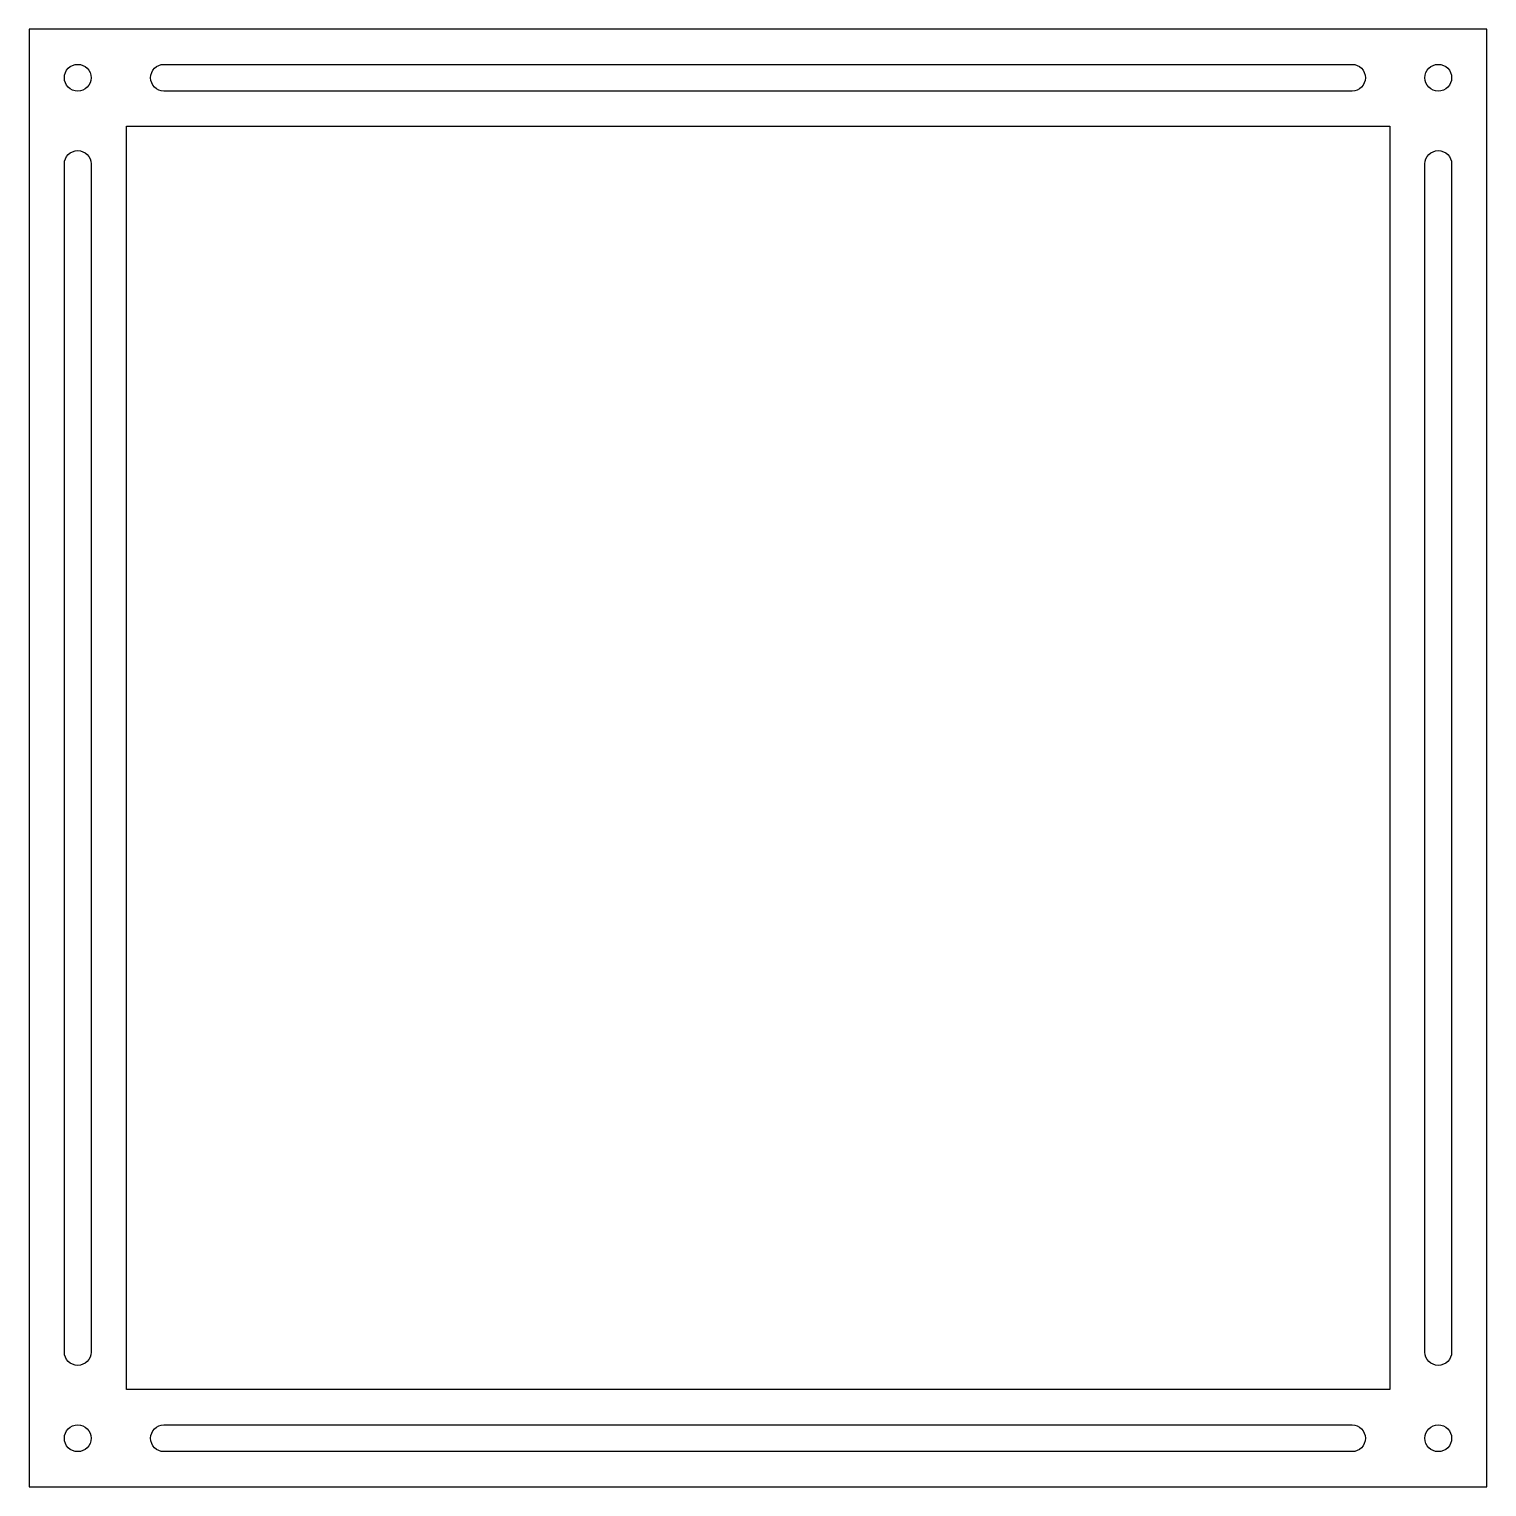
# Model space of a CAD drawing. Header units: millimetres. Extents: x -300 to 0, y 0 to 300.
import ezdxf

# ---------------------------------------------------------------- set-up
doc = ezdxf.new("R2010")
doc.units = ezdxf.units.MM

msp = doc.modelspace()

# ---------------------------------------------------------------- linework, layer by layer
for points in [[(-300, 0), (0, 0), (0, 300), (-300, 300)], [(-280, 20), (-280, 280), (-20, 280), (-20, 20)]]:
    msp.add_lwpolyline(points, close=True)
for points in [[(-27.75, 287.25), (-272.25, 287.25, -1), (-272.25, 292.75), (-27.75, 292.75, -1)], [(-292.75, 272.25, -1), (-287.25, 272.25), (-287.25, 27.75, -1), (-292.75, 27.75)], [(-7.25, 272.25), (-7.25, 27.75, -1), (-12.75, 27.75), (-12.75, 272.25, -1)], [(-27.75, 7.25), (-272.25, 7.25, -1), (-272.25, 12.75), (-27.75, 12.75, -1)]]:
    msp.add_lwpolyline(points, format="xyb", close=True)
for centre in [(-290, 290), (-10, 290), (-290, 10), (-10, 10)]:
    msp.add_circle(centre, 2.75)

doc.saveas('drawing.dxf')
